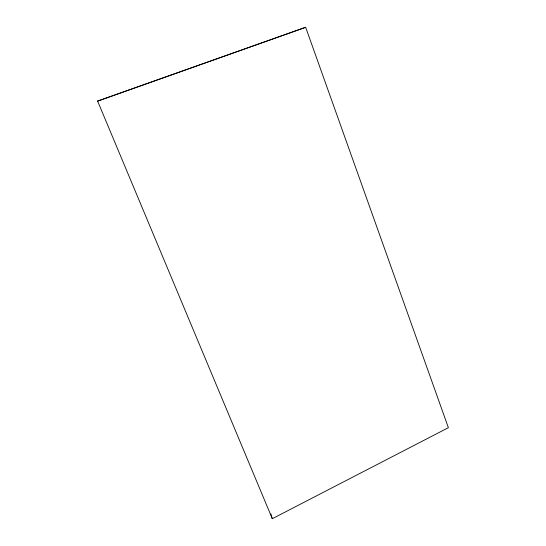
<?xml version="1.0" encoding="UTF-8"?>
<svg xmlns="http://www.w3.org/2000/svg" width="546" height="546" viewBox="0 0 546 546"><rect width="100%" height="100%" fill="white"/><g stroke="black" fill="none" stroke-linecap="round" stroke-linejoin="round"><path stroke-width="0.82" d="M305.664 27.3L97.618 101.106L305.664 27.3L448.382 427.682L272.304 518.7L97.618 101.106M270.864 513.902L272.304 518.7"/></g></svg>
